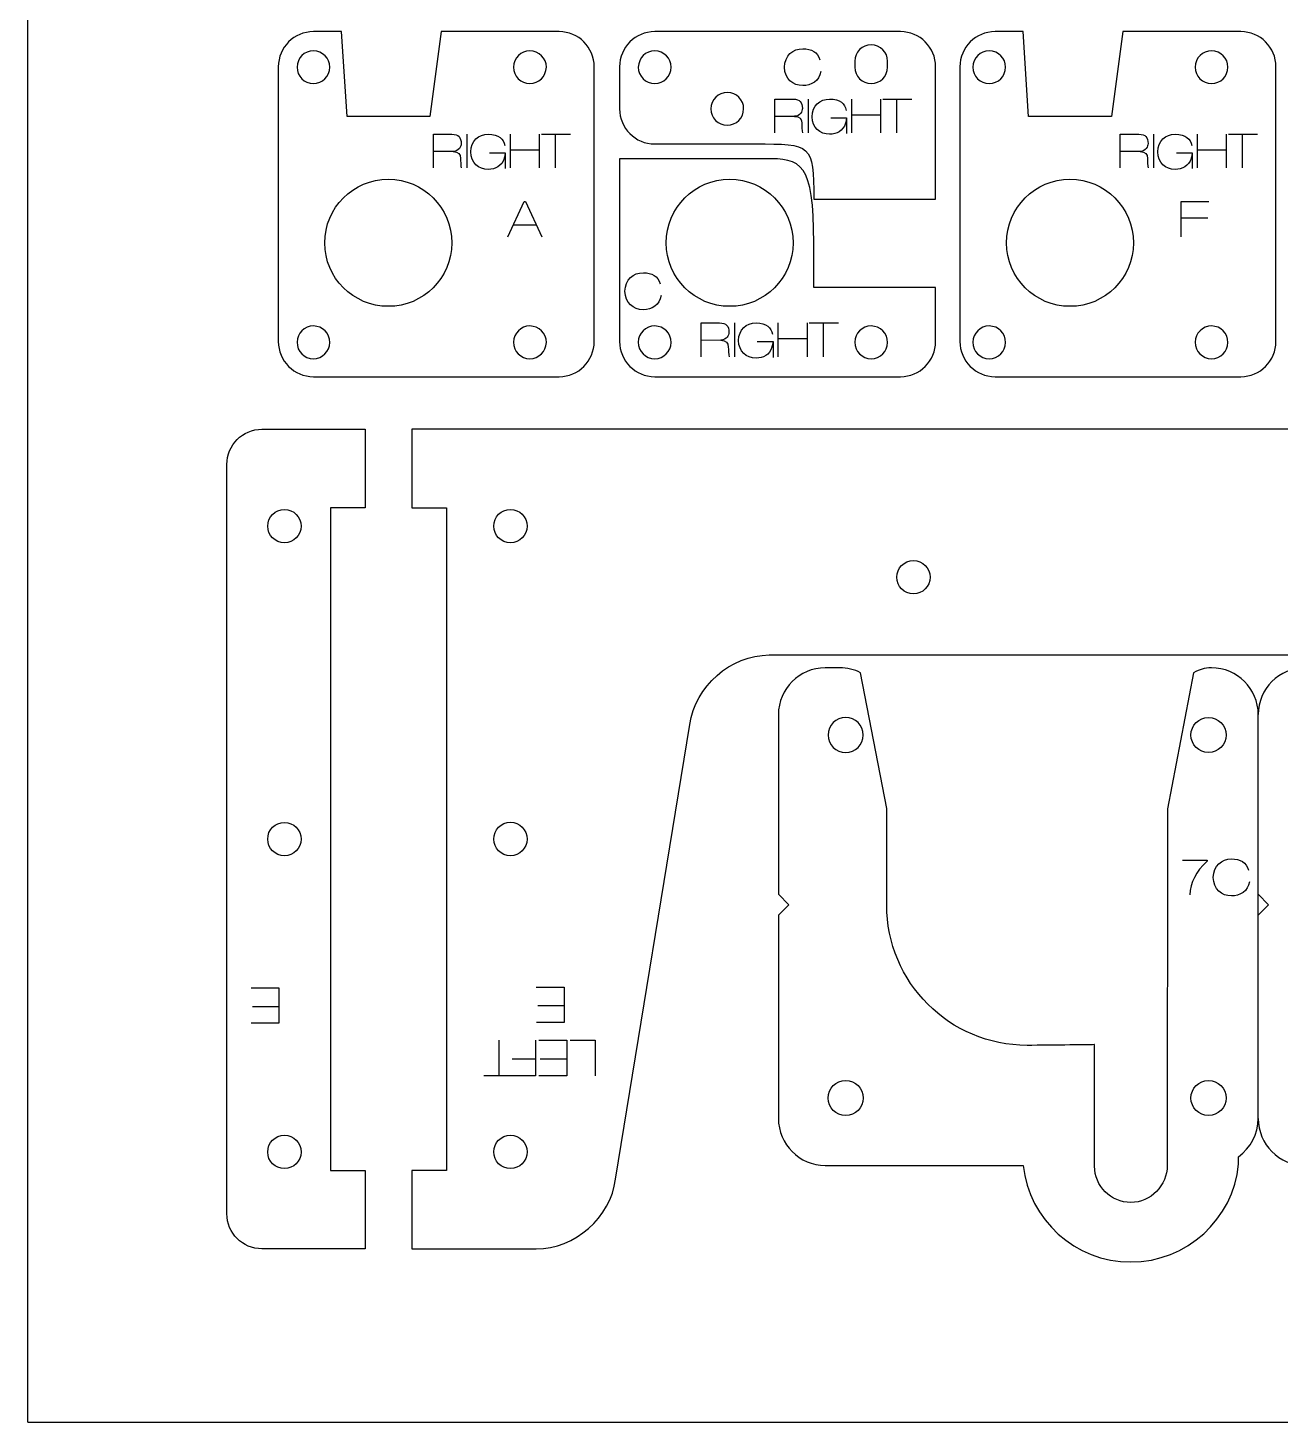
# Model space of a CAD drawing. Header units: millimetres. Extents: x 0 to 610, y -305 to 0.
# Drawn here: x 0 to 107, y -304.8 to -185.7 of the extents above; entities that cross this region are included whole.
import ezdxf

# ---------------------------------------------------------------- set-up
doc = ezdxf.new("R2010")
doc.units = ezdxf.units.MM
doc.layers.add('CUTS', color=1, linetype='Continuous', true_color=0xff0000)
doc.layers.add('TEXT', color=5, linetype='Continuous', true_color=0x0000ff)
doc.layers.add('laser bed referance', color=3, linetype='Continuous', lineweight=25, true_color=0x00ff00)

msp = doc.modelspace()

# ---------------------------------------------------------------- linework, layer by layer
at = {"layer": 'CUTS', "color": 1, "lineweight": 25, "true_color": 0xff0000}
msp.add_line((20, -220), (28.82, -220), dxfattribs=at)
for points in [[(27.27, -193.29), (26.8, -186.04), (24.4, -186.04)], [(45.4, -186.04), (35.3, -186.04), (34.34, -193.29), (27.27, -193.29), (27.27, -193.29)], [(74.56, -186.04), (53.56, -186.04)], [(85.51, -193.29), (85.04, -186.04), (82.64, -186.04)], [(103.64, -186.04), (93.55, -186.04), (92.58, -193.29), (85.51, -193.29), (85.51, -193.29)], [(21.4, -189.04), (21.4, -212.51)], [(48.39, -212.51), (48.39, -189.04)], [(50.56, -189.04), (50.56, -192.63)], [(67.16, -200.35), (77.56, -200.35), (77.56, -189.04)], [(70.66, -188.56), (70.66, -189.07)], [(73.46, -189.08), (73.46, -188.57), (73.46, -188.57)], [(79.64, -189.04), (79.64, -212.51)], [(106.64, -212.51), (106.64, -189.04)], [(53.56, -195.63), (62.15, -195.63), (62.15, -195.63)], [(50.56, -196.89), (50.56, -212.51)], [(62.96, -196.89), (50.56, -196.89), (50.56, -196.89)], [(77.56, -212.51), (77.56, -207.9), (67.15, -207.9), (67.15, -204.08)], [(24.4, -215.51), (45.4, -215.51)], [(53.56, -215.51), (74.56, -215.51)], [(82.64, -215.51), (103.64, -215.51)], [(28.82, -220), (28.82, -226.7), (25.87, -226.7), (25.87, -283.3), (28.82, -283.3), (28.82, -290), (20, -290)], [(264.73, -220), (32.82, -220), (32.82, -226.7), (32.82, -226.7)], [(17, -287), (17, -223)], [(32.82, -226.7), (35.77, -226.7), (35.77, -283.3), (32.82, -283.3), (32.82, -290), (32.82, -290), (43.44, -290)], [(63.35, -239.28), (70.95, -239.28), (274.73, -239.28)], [(69.38, -240.37), (68.13, -240.37)], [(73.38, -260.62), (73.38, -252.38), (71.15, -240.79)], [(99.61, -240.79), (97.37, -252.41), (97.35, -282.87)], [(50.22, -284.05), (56.57, -245.23)], [(64.13, -244.37), (64.13, -259.72), (65.01, -260.61), (64.13, -261.49), (64.13, -278.87)], [(105.13, -278.87), (105.13, -244.37)], [(105.13, -259.72), (106.01, -260.61), (105.13, -261.49)], [(91.14, -282.94), (91.14, -272.56)], [(103.45, -282.78), (103.45, -282.13)], [(68.13, -282.87), (85.05, -282.87)]]:
    msp.add_lwpolyline(points, dxfattribs=at)
for points in [[(24.4, -186.04), (22.74, -186.04), (21.4, -187.38), (21.4, -189.04)], [(48.39, -189.04), (48.39, -187.38), (47.05, -186.04), (45.4, -186.04)], [(53.56, -186.04), (51.91, -186.04), (50.56, -187.38), (50.56, -189.04)], [(77.56, -189.04), (77.56, -187.38), (76.22, -186.04), (74.56, -186.04)], [(82.64, -186.04), (80.99, -186.04), (79.64, -187.38), (79.64, -189.04)], [(106.64, -189.04), (106.64, -187.38), (105.3, -186.04), (103.64, -186.04)], [(24.4, -187.68), (23.63, -187.67), (23, -188.3), (23, -189.07)], [(25.8, -189.08), (25.8, -188.31), (25.18, -187.68), (24.4, -187.68)], [(42.9, -187.68), (42.13, -187.67), (41.5, -188.3), (41.49, -189.07)], [(44.3, -189.08), (44.3, -188.31), (43.67, -187.68), (42.9, -187.68)], [(53.57, -187.68), (52.79, -187.67), (52.17, -188.3), (52.16, -189.07)], [(54.96, -189.08), (54.97, -188.31), (54.34, -187.68), (53.57, -187.68)], [(72.06, -187.17), (71.29, -187.16), (70.66, -187.79), (70.66, -188.56)], [(73.46, -188.57), (73.46, -187.8), (72.84, -187.17), (72.06, -187.17)], [(82.15, -187.68), (81.37, -187.67), (80.75, -188.3), (80.74, -189.07)], [(83.54, -189.08), (83.55, -188.31), (82.92, -187.68), (82.15, -187.68)], [(101.15, -187.68), (100.37, -187.67), (99.74, -188.3), (99.74, -189.07)], [(102.54, -189.08), (102.54, -188.31), (101.92, -187.68), (101.15, -187.68)], [(23, -189.07), (22.99, -189.84), (23.62, -190.47), (24.39, -190.47)], [(24.39, -190.47), (25.17, -190.48), (25.79, -189.85), (25.8, -189.08)], [(41.49, -189.07), (41.49, -189.84), (42.12, -190.47), (42.89, -190.47)], [(42.89, -190.47), (43.66, -190.48), (44.29, -189.85), (44.3, -189.08)], [(52.16, -189.07), (52.16, -189.84), (52.78, -190.47), (53.56, -190.47)], [(53.56, -190.47), (54.33, -190.48), (54.96, -189.85), (54.96, -189.08)], [(70.66, -189.07), (70.66, -189.84), (71.28, -190.47), (72.05, -190.47)], [(72.05, -190.47), (72.83, -190.48), (73.46, -189.85), (73.46, -189.08)], [(80.74, -189.07), (80.74, -189.84), (81.36, -190.47), (82.14, -190.47)], [(82.14, -190.47), (82.91, -190.48), (83.54, -189.85), (83.54, -189.08)], [(99.74, -189.07), (99.74, -189.84), (100.36, -190.47), (101.14, -190.47)], [(101.14, -190.47), (101.91, -190.48), (102.54, -189.85), (102.54, -189.08)], [(59.77, -191.23), (58.99, -191.23), (58.36, -191.85), (58.36, -192.63)], [(61.16, -192.64), (61.17, -191.86), (60.54, -191.24), (59.77, -191.23)], [(50.56, -192.63), (50.56, -194.29), (51.9, -195.63), (53.56, -195.63)], [(58.36, -192.63), (58.36, -193.4), (58.98, -194.03), (59.76, -194.03)], [(59.76, -194.03), (60.53, -194.03), (61.16, -193.41), (61.16, -192.64)], [(62.15, -195.63), (66.95, -195.63), (67.16, -195.63), (67.16, -200.35)], [(67.15, -204.08), (67.15, -197.17), (66.1, -196.89), (62.96, -196.89)], [(25.37, -204.08), (25.37, -201.08), (27.8, -198.65), (30.8, -198.65)], [(30.8, -198.65), (33.79, -198.65), (36.22, -201.08), (36.22, -204.08)], [(54.54, -204.08), (54.54, -201.08), (56.97, -198.65), (59.96, -198.65)], [(59.96, -198.65), (62.96, -198.65), (65.39, -201.08), (65.39, -204.08)], [(83.62, -204.08), (83.62, -201.08), (86.05, -198.65), (89.04, -198.65)], [(89.04, -198.65), (92.04, -198.65), (94.47, -201.08), (94.47, -204.08)], [(30.8, -209.5), (27.8, -209.5), (25.37, -207.07), (25.37, -204.08)], [(36.22, -204.08), (36.22, -207.07), (33.79, -209.5), (30.8, -209.5)], [(59.96, -209.5), (56.97, -209.5), (54.54, -207.07), (54.54, -204.08)], [(65.39, -204.08), (65.39, -207.07), (62.96, -209.5), (59.96, -209.5)], [(89.04, -209.5), (86.05, -209.5), (83.62, -207.07), (83.62, -204.08)], [(94.47, -204.08), (94.47, -207.07), (92.04, -209.5), (89.04, -209.5)], [(24.4, -211.18), (23.63, -211.17), (23, -211.8), (23, -212.57)], [(25.8, -212.58), (25.8, -211.81), (25.18, -211.18), (24.4, -211.18)], [(42.9, -211.18), (42.13, -211.17), (41.5, -211.8), (41.5, -212.57)], [(44.3, -212.58), (44.3, -211.81), (43.67, -211.18), (42.9, -211.18)], [(53.57, -211.18), (52.79, -211.17), (52.16, -211.8), (52.16, -212.57)], [(54.96, -212.58), (54.97, -211.81), (54.34, -211.18), (53.57, -211.18)], [(72.06, -211.18), (71.29, -211.17), (70.66, -211.8), (70.66, -212.57)], [(73.46, -212.58), (73.46, -211.81), (72.84, -211.18), (72.06, -211.18)], [(82.15, -211.18), (81.37, -211.17), (80.75, -211.8), (80.74, -212.57)], [(83.54, -212.58), (83.55, -211.81), (82.92, -211.18), (82.15, -211.18)], [(101.15, -211.18), (100.37, -211.17), (99.74, -211.8), (99.74, -212.57)], [(102.54, -212.58), (102.54, -211.81), (101.92, -211.18), (101.15, -211.18)], [(21.4, -212.51), (21.4, -214.16), (22.74, -215.51), (24.4, -215.51)], [(23, -212.57), (22.99, -213.35), (23.62, -213.97), (24.39, -213.98)], [(24.39, -213.98), (25.17, -213.98), (25.79, -213.35), (25.8, -212.58)], [(41.5, -212.57), (41.49, -213.35), (42.12, -213.97), (42.89, -213.98)], [(42.89, -213.98), (43.66, -213.98), (44.29, -213.35), (44.3, -212.58)], [(45.4, -215.51), (47.05, -215.51), (48.39, -214.16), (48.39, -212.51)], [(50.56, -212.51), (50.56, -214.16), (51.91, -215.51), (53.56, -215.51)], [(52.16, -212.57), (52.16, -213.35), (52.78, -213.97), (53.56, -213.98)], [(53.56, -213.98), (54.33, -213.98), (54.96, -213.35), (54.96, -212.58)], [(70.66, -212.57), (70.66, -213.35), (71.28, -213.97), (72.05, -213.98)], [(72.05, -213.98), (72.83, -213.98), (73.46, -213.35), (73.46, -212.58)], [(74.56, -215.51), (76.22, -215.51), (77.56, -214.16), (77.56, -212.51)], [(79.64, -212.51), (79.64, -214.16), (80.99, -215.51), (82.64, -215.51)], [(80.74, -212.57), (80.74, -213.35), (81.36, -213.97), (82.14, -213.98)], [(82.14, -213.98), (82.91, -213.98), (83.54, -213.35), (83.54, -212.58)], [(99.74, -212.57), (99.74, -213.35), (100.36, -213.97), (101.14, -213.98)], [(101.14, -213.98), (101.91, -213.98), (102.54, -213.35), (102.54, -212.58)], [(103.64, -215.51), (105.3, -215.51), (106.64, -214.16), (106.64, -212.51)], [(17, -223), (17, -221.35), (18.35, -220), (20, -220)], [(20.49, -228.28), (20.49, -227.49), (21.13, -226.85), (21.92, -226.85)], [(21.92, -226.85), (22.7, -226.85), (23.34, -227.49), (23.34, -228.28)], [(39.81, -228.27), (39.81, -227.48), (40.44, -226.85), (41.23, -226.85)], [(41.23, -226.85), (42.02, -226.85), (42.66, -227.48), (42.66, -228.27)], [(21.92, -229.7), (21.13, -229.7), (20.49, -229.06), (20.49, -228.28)], [(23.34, -228.28), (23.34, -229.06), (22.7, -229.7), (21.92, -229.7)], [(41.23, -229.7), (40.44, -229.7), (39.81, -229.06), (39.81, -228.27)], [(42.66, -228.27), (42.66, -229.06), (42.02, -229.7), (41.23, -229.7)], [(74.24, -232.64), (74.24, -231.85), (74.88, -231.21), (75.67, -231.21)], [(75.67, -231.21), (76.46, -231.21), (77.09, -231.85), (77.09, -232.64)], [(75.67, -234.06), (74.88, -234.06), (74.24, -233.42), (74.24, -232.64)], [(77.09, -232.64), (77.09, -233.42), (76.46, -234.06), (75.67, -234.06)], [(56.57, -245.23), (57, -241.95), (60.05, -239.28), (63.35, -239.28)], [(68.13, -240.37), (65.92, -240.37), (64.13, -242.16), (64.13, -244.37)], [(71.15, -240.79), (70.61, -240.52), (70.01, -240.37), (69.38, -240.37)], [(101.13, -240.37), (100.49, -240.37), (100.14, -240.52), (99.61, -240.79)], [(105.13, -244.37), (105.13, -242.16), (103.34, -240.37), (101.13, -240.37)], [(109.13, -240.37), (106.92, -240.37), (105.13, -242.16), (105.13, -244.37)], [(69.88, -244.62), (69.05, -244.62), (68.38, -245.29), (68.38, -246.12)], [(71.38, -246.12), (71.38, -245.29), (70.7, -244.62), (69.88, -244.62)], [(99.38, -246.12), (99.38, -245.29), (100.05, -244.62), (100.88, -244.62)], [(100.88, -244.62), (101.7, -244.62), (102.38, -245.29), (102.38, -246.12)], [(68.38, -246.12), (68.38, -246.95), (69.05, -247.62), (69.88, -247.62)], [(69.88, -247.62), (70.7, -247.62), (71.38, -246.95), (71.38, -246.12)], [(100.88, -247.62), (100.05, -247.62), (99.38, -246.95), (99.38, -246.12)], [(102.38, -246.12), (102.38, -246.95), (101.7, -247.62), (100.88, -247.62)], [(20.49, -255), (20.49, -254.21), (21.13, -253.58), (21.92, -253.58)], [(21.92, -253.58), (22.7, -253.58), (23.34, -254.21), (23.34, -255)], [(39.81, -255), (39.81, -254.21), (40.44, -253.57), (41.23, -253.57)], [(41.23, -253.57), (42.02, -253.57), (42.66, -254.21), (42.66, -255)], [(21.92, -256.42), (21.13, -256.42), (20.49, -255.79), (20.49, -255)], [(23.34, -255), (23.34, -255.79), (22.7, -256.42), (21.92, -256.42)], [(41.23, -256.42), (40.44, -256.42), (39.81, -255.78), (39.81, -255)], [(42.66, -255), (42.66, -255.78), (42.02, -256.42), (41.23, -256.42)], [(85.38, -272.62), (78.75, -272.62), (73.38, -267.25), (73.38, -260.62)], [(91.14, -272.56), (91.14, -272.56), (87.47, -272.62), (85.38, -272.62)], [(68.38, -277.12), (68.38, -276.29), (69.05, -275.62), (69.88, -275.62)], [(69.88, -275.62), (70.7, -275.62), (71.38, -276.29), (71.38, -277.12)], [(99.38, -277.12), (99.38, -276.29), (100.05, -275.62), (100.88, -275.62)], [(100.88, -275.62), (101.7, -275.62), (102.38, -276.29), (102.38, -277.12)], [(69.88, -278.62), (69.05, -278.62), (68.38, -277.95), (68.38, -277.12)], [(71.38, -277.12), (71.38, -277.95), (70.7, -278.62), (69.88, -278.62)], [(100.88, -278.62), (100.05, -278.62), (99.38, -277.95), (99.38, -277.12)], [(102.38, -277.12), (102.38, -277.95), (101.7, -278.62), (100.88, -278.62)], [(64.13, -278.87), (64.13, -281.08), (65.92, -282.87), (68.13, -282.87)], [(103.45, -282.13), (104.46, -281.4), (105.13, -280.21), (105.13, -278.87)], [(105.13, -278.87), (105.13, -281.08), (106.92, -282.87), (109.13, -282.87)], [(20.49, -281.73), (20.49, -280.94), (21.13, -280.3), (21.92, -280.3)], [(21.92, -280.3), (22.7, -280.3), (23.34, -280.94), (23.34, -281.73)], [(39.81, -281.72), (39.81, -280.93), (40.44, -280.3), (41.23, -280.3)], [(41.23, -280.3), (42.02, -280.3), (42.66, -280.93), (42.66, -281.72)], [(21.92, -283.15), (21.13, -283.15), (20.49, -282.51), (20.49, -281.73)], [(23.34, -281.73), (23.34, -282.51), (22.7, -283.15), (21.92, -283.15)], [(41.23, -283.14), (40.44, -283.14), (39.81, -282.51), (39.81, -281.72)], [(42.66, -281.72), (42.66, -282.51), (42.02, -283.14), (41.23, -283.14)], [(85.05, -282.87), (85.54, -287.51), (89.47, -291.12), (94.24, -291.12)], [(94.24, -286.04), (92.53, -286.04), (91.14, -284.65), (91.14, -282.94)], [(94.24, -291.12), (99.04, -291.12), (102.99, -287.47), (103.45, -282.78)], [(97.35, -282.87), (97.35, -284.58), (95.95, -286.04), (94.24, -286.04)], [(43.44, -290), (46.74, -290), (49.79, -287.32), (50.22, -284.05)], [(20, -290), (18.35, -290), (17, -288.65), (17, -287)]]:
    msp.add_open_spline(points, degree=3, dxfattribs=at)
at = {"layer": 'laser bed referance'}
for q in [(0, 0), (0, 0), (304.8, -304.8), (609.6, -304.8)]:
    msp.add_line((0, -304.8), q, dxfattribs=at)
at = {"layer": 'TEXT', "color": 5, "true_color": 0x0000ff}
for points in [[(63.81, -194.68), (63.81, -191.8), (65.39, -191.8)], [(66.66, -191.8), (66.66, -194.68)], [(70.4, -194.68), (70.4, -191.8)], [(72.86, -191.8), (72.86, -194.68)], [(73.05, -191.8), (75.53, -191.8)], [(74.25, -194.68), (74.25, -191.83)], [(65.5, -193.27), (65.5, -193.28), (63.81, -193.29)], [(68.61, -193.39), (69.96, -193.39), (69.96, -194.74)], [(70.4, -193.14), (72.86, -193.14)], [(34.65, -197.68), (34.65, -194.8), (36.23, -194.8)], [(37.5, -194.8), (37.5, -197.68)], [(41.23, -197.68), (41.23, -194.8)], [(43.69, -194.8), (43.69, -197.68)], [(43.89, -194.8), (46.37, -194.8)], [(45.09, -197.68), (45.09, -194.83)], [(93.34, -197.68), (93.34, -194.8), (94.92, -194.8)], [(96.19, -194.8), (96.19, -197.68)], [(99.93, -197.68), (99.93, -194.8)], [(102.39, -194.8), (102.39, -197.68)], [(102.58, -194.8), (105.06, -194.8)], [(103.78, -197.68), (103.78, -194.83)], [(36.34, -196.27), (36.33, -196.28), (34.65, -196.29)], [(39.44, -196.39), (40.79, -196.39), (40.79, -197.74)], [(41.23, -196.14), (43.69, -196.14)], [(95.03, -196.27), (95.03, -196.28), (93.34, -196.29)], [(98.13, -196.39), (99.49, -196.39), (99.49, -197.74)], [(99.93, -196.14), (102.39, -196.14)], [(41.02, -203.56), (42.41, -200.54), (42.52, -200.54), (43.91, -203.56)], [(98.55, -203.56), (98.55, -200.54), (100.9, -200.54)], [(98.55, -201.94), (100.81, -201.94)], [(43.45, -202.56), (41.47, -202.56)], [(57.53, -213.8), (57.53, -210.92), (59.11, -210.92)], [(60.38, -210.92), (60.38, -213.8)], [(64.11, -213.8), (64.11, -210.92)], [(66.58, -210.92), (66.58, -213.8)], [(66.77, -210.92), (69.25, -210.92)], [(67.97, -213.8), (67.97, -210.95)], [(59.22, -212.39), (59.21, -212.4), (57.53, -212.41)], [(62.32, -212.51), (63.67, -212.51), (63.67, -213.86)], [(64.11, -212.26), (66.58, -212.26)], [(98.65, -256.79), (100.76, -256.79), (100.76, -256.9)], [(19.07, -267.71), (21.45, -267.71), (21.45, -270.73), (19.09, -270.73)], [(43.44, -267.64), (45.82, -267.64), (45.82, -270.66), (43.46, -270.66)], [(21.45, -269.33), (19.19, -269.33)], [(45.82, -269.25), (43.56, -269.25)], [(40.25, -272.19), (40.25, -275.23)], [(43.38, -272.19), (43.38, -275.23), (41.24, -275.23)], [(43.65, -272.19), (46.05, -272.19), (46.05, -275.23), (43.67, -275.23)], [(46.34, -272.19), (48.48, -272.19), (48.48, -275.23)], [(43.38, -273.81), (41.37, -273.81)], [(46.05, -273.81), (43.77, -273.81)], [(41.58, -275.23), (38.95, -275.23)]]:
    msp.add_lwpolyline(points, dxfattribs=at)
for points in [[(64.66, -189.08), (64.66, -188.08), (65.36, -187.5), (66.22, -187.5)], [(66.22, -187.5), (66.94, -187.5), (67.5, -187.79), (67.66, -188.44)], [(66.22, -190.65), (65.36, -190.65), (64.66, -190.07), (64.66, -189.08)], [(67.74, -189.44), (67.65, -190.25), (66.92, -190.65), (66.22, -190.65)], [(65.39, -191.8), (65.97, -191.8), (66.18, -192.08), (66.18, -192.59)], [(66.18, -192.59), (66.18, -192.86), (66, -193.25), (65.5, -193.27)], [(67.01, -193.31), (67.01, -192.36), (67.68, -191.8), (68.5, -191.8)], [(68.5, -191.8), (69.4, -191.8), (69.81, -192.2), (69.92, -192.76)], [(65.5, -193.28), (65.94, -193.28), (66.13, -193.49), (66.13, -193.88)], [(66.13, -193.88), (66.13, -193.99), (66.14, -194.56), (66.2, -194.68)], [(68.5, -194.8), (67.68, -194.8), (67.01, -194.25), (67.01, -193.31)], [(69.86, -193.87), (69.66, -194.53), (69.1, -194.8), (68.5, -194.8)], [(69.96, -193.39), (69.92, -193.73), (69.86, -193.87), (69.86, -193.87)], [(36.23, -194.8), (36.8, -194.8), (37.02, -195.08), (37.02, -195.59)], [(37.85, -196.31), (37.85, -195.36), (38.52, -194.8), (39.34, -194.8)], [(39.34, -194.8), (40.23, -194.8), (40.65, -195.2), (40.75, -195.76)], [(94.92, -194.8), (95.5, -194.8), (95.71, -195.08), (95.71, -195.59)], [(96.54, -196.31), (96.54, -195.36), (97.21, -194.8), (98.03, -194.8)], [(98.03, -194.8), (98.93, -194.8), (99.34, -195.2), (99.44, -195.76)], [(36.33, -196.28), (36.77, -196.28), (36.97, -196.49), (36.97, -196.88)], [(37.02, -195.59), (37.02, -195.86), (36.84, -196.24), (36.34, -196.27)], [(39.34, -197.8), (38.52, -197.8), (37.85, -197.25), (37.85, -196.31)], [(40.79, -196.39), (40.75, -196.73), (40.69, -196.87), (40.69, -196.87)], [(95.71, -195.59), (95.71, -195.86), (95.53, -196.24), (95.03, -196.27)], [(95.03, -196.28), (95.47, -196.28), (95.66, -196.49), (95.66, -196.88)], [(98.03, -197.8), (97.21, -197.8), (96.54, -197.25), (96.54, -196.31)], [(99.49, -196.39), (99.44, -196.73), (99.39, -196.87), (99.39, -196.87)], [(36.97, -196.88), (36.97, -196.99), (36.98, -197.56), (37.03, -197.68)], [(40.69, -196.87), (40.5, -197.53), (39.94, -197.8), (39.34, -197.8)], [(95.66, -196.88), (95.66, -196.99), (95.67, -197.56), (95.72, -197.68)], [(99.39, -196.87), (99.19, -197.53), (98.63, -197.8), (98.03, -197.8)], [(51.02, -208.21), (51.02, -207.21), (51.72, -206.63), (52.59, -206.63)], [(52.59, -206.63), (53.3, -206.63), (53.87, -206.92), (54.03, -207.58)], [(52.59, -209.79), (51.72, -209.79), (51.02, -209.21), (51.02, -208.21)], [(54.1, -208.57), (54.01, -209.38), (53.29, -209.79), (52.59, -209.79)], [(59.11, -210.92), (59.68, -210.92), (59.9, -211.2), (59.9, -211.71)], [(59.9, -211.71), (59.9, -211.98), (59.72, -212.36), (59.22, -212.39)], [(60.73, -212.42), (60.73, -211.47), (61.4, -210.92), (62.22, -210.92)], [(62.22, -210.92), (63.12, -210.92), (63.53, -211.32), (63.63, -211.88)], [(59.21, -212.4), (59.66, -212.4), (59.85, -212.61), (59.85, -213)], [(59.85, -213), (59.85, -213.11), (59.86, -213.68), (59.91, -213.8)], [(62.22, -213.92), (61.4, -213.92), (60.73, -213.37), (60.73, -212.42)], [(63.57, -212.99), (63.38, -213.65), (62.82, -213.92), (62.22, -213.92)], [(63.67, -212.51), (63.63, -212.85), (63.57, -212.99), (63.57, -212.99)], [(100.76, -256.9), (99.78, -257.76), (99.33, -258.74), (99.28, -259.77)], [(101.29, -258.28), (101.29, -257.28), (101.99, -256.7), (102.85, -256.7)], [(102.85, -256.7), (103.57, -256.7), (104.14, -256.99), (104.3, -257.65)], [(102.85, -259.86), (101.99, -259.86), (101.29, -259.28), (101.29, -258.28)], [(104.37, -258.64), (104.28, -259.45), (103.55, -259.86), (102.85, -259.86)]]:
    msp.add_open_spline(points, degree=3, dxfattribs=at)

doc.saveas('drawing.dxf')
